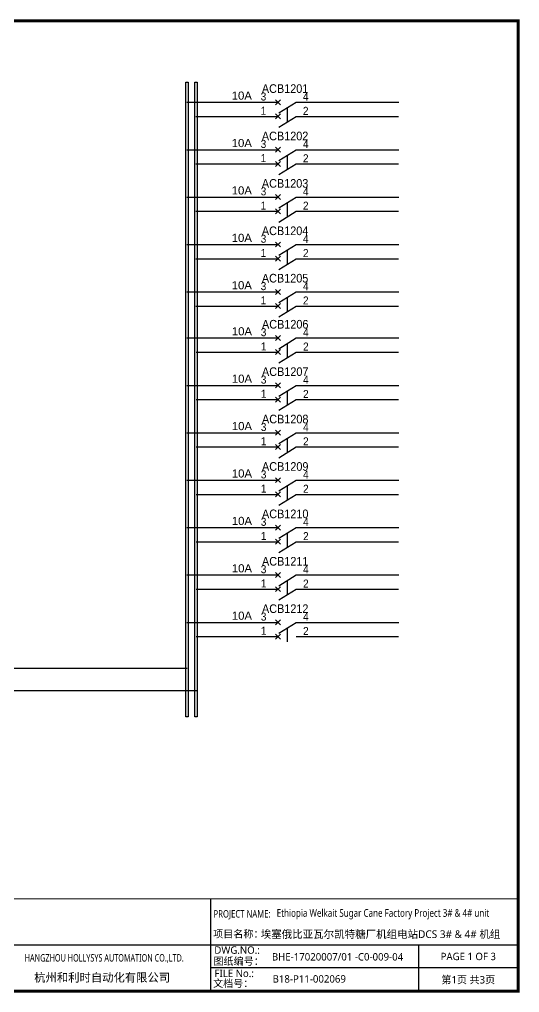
# Model space of a CAD drawing. Extents: x 81437 to 204847, y -54769 to -29444.
# Drawn here: x 98929 to 100555, y -50078 to -46917 of the extents above; entities that cross this region are included whole.
import ezdxf
from ezdxf.enums import TextEntityAlignment as Align
from ezdxf.lldxf.tags import DXFTag

# ---------------------------------------------------------------- set-up
doc = ezdxf.new("R2010")
doc.units = 0
doc.header["$LTSCALE"] = 100
doc.header["$MEASUREMENT"] = 0
doc.layers.add('t', color=1, linetype='Continuous')
doc.layers.add('空气开关', color=7, linetype='Continuous')
doc.styles.add('HZ', font='arial.ttf', dxfattribs={"width": 0.7})
doc.styles.get("Standard").update_dxf_attribs({"font": ''})
doc.styles.add('微软雅黑', font='')
doc.styles.get('Standard').set_extended_font_data('SimSun')
doc.styles.get('微软雅黑').set_extended_font_data('Microsoft YaHei')
tags = doc.linetypes.add('CENTER', pattern=[2, 1.25, -0.25, 0.25, -0.25]).pattern_tags.tags
tags[10:11] = [DXFTag(74, 4), DXFTag(75, 0), DXFTag(340, '0'), DXFTag(46, 1.0), DXFTag(50, 0.0), DXFTag(44, 0.0), DXFTag(45, 0.0)]
tags[8:9] = [DXFTag(74, 4), DXFTag(75, 0), DXFTag(340, '0'), DXFTag(46, 1.0), DXFTag(50, 0.0), DXFTag(44, 0.0), DXFTag(45, 0.0)]
tags[6:7] = [DXFTag(74, 4), DXFTag(75, 0), DXFTag(340, '0'), DXFTag(46, 1.0), DXFTag(50, 0.0), DXFTag(44, 0.0), DXFTag(45, 0.0)]
tags[4:5] = [DXFTag(74, 4), DXFTag(75, 0), DXFTag(340, '0'), DXFTag(46, 1.0), DXFTag(50, 0.0), DXFTag(44, 0.0), DXFTag(45, 0.0)]

# ---------------------------------------------------------------- blocks, each defined once
blk = doc.blocks.new('供电端子')
at = {"style": 'HZ', "width": 0.7}
blk.add_attdef('供电端子', (0, 0), '', height=17, dxfattribs=at)
blk = doc.blocks.new('图框')
at = {"color": 7}
for p, q in [((3109.5, -2910.4), (3109.5, -3210.4)), ((2209.5, -3060.4), (3109.5, -3060.4)), ((3109.5, -3060.4), (4109.5, -3060.4)), ((3785.6, -3060.4), (3785.6, -3210.4)), ((4109.5, -3135.4), (3109.5, -3135.4))]:
    blk.add_line(p, q, dxfattribs=at)
at = {"color": 7, "const_width": 3}
blk.add_lwpolyline([(4109.5, -2910.4), (-6.2, -2910.4)], dxfattribs=at)
at = {"layer": 't', "color": 7, "const_width": 9.62}
blk.add_lwpolyline([(4109.5, -3210.4), (4109.5, -58.9), (-6.2, -58.9), (-6.2, -3210.4)], close=True, dxfattribs=at)
at = {"color": 7, "linetype": 'CENTER', "style": '微软雅黑'}
for s, height, p in [('项目名称：', 24, (3118.2, -3036.9)), ('图纸编号：', 24, (3119.1, -3125.5)), ('杭州和利时自动化有限公司', 27, (2536.4, -3180)), ('文档号：', 24, (3117.9, -3197.6))]:
    blk.add_text(s, height=height, dxfattribs=at).set_placement(p)
at = {"color": 7, "style": '微软雅黑', "flags": 8}
for tag, p, height in [('DWG.NAME:', (1375.5, -2969.2), 25), ('DWG.NO.:', (3122, -3089.3), 24), ('图纸编号', (3309.2, -3111.3), 24), ('FILENO.:', (3122.5, -3165), 24), ('文档号', (3311.6, -3183), 24)]:
    blk.add_attdef(tag, p, '', height=height, dxfattribs=at)
at = {"color": 7, "style": '微软雅黑', "width": 0.8, "flags": 8}
for tag, p, height in [('PROJECTNAME:', (3119.3, -2971.7), 24), ('PROJECT_NAME', (3324.7, -2969.2), 25)]:
    blk.add_attdef(tag, p, '', height=height, dxfattribs=at)
at = {"color": 7, "style": '微软雅黑', "flags": 8}
for tag, height, width, p in [('RENLIU', 24, 0.7, (692, -3009.2)), ('SHUFENWANG', 24, 0.7, (879.6, -3009.2)), ('FANGHOU', 24, 0.7, (1063.6, -3009.2)), ('DANDANLI', 24, 0.7, (1243.9, -3009.2)), ('#10STATIONONTROLCABINETCOVER', 30, 0.6, (1771.7, -3076)), ('HANGZHOUHOLLYSYSAUTOMATIONCO.,LTD.', 24, 0.7, (2763.9, -3104.6))]:
    blk.add_attdef(tag, text='', height=height, dxfattribs=dict(at, width=width)).set_placement(p, align=Align.MIDDLE)
for tag, p in [('图纸名称:', (1371.6, -3024.8)), ('项目名称', (3272.9, -3045.6))]:
    blk.add_attdef(tag, text='', height=25, dxfattribs=at).set_placement(p, align=Align.BOTTOM_LEFT)
at = {"color": 7, "flags": 8}
blk.add_attdef('A', text='', height=23, dxfattribs=at).set_placement((53.7, -3033.7), align=Align.MIDDLE)
at = {"color": 7, "style": '微软雅黑', "flags": 8}
for tag, height, p in [('设计时间', 23, (207.7, -3033.7)), ('刘仁', 23, (692, -3061.1)), ('王姝芬', 23, (879.6, -3061.1)), ('侯方', 23, (1063.6, -3061.1)), ('李丹丹', 23, (1243.9, -3061.1)), ('PAGEXOFX', 24, (3947.6, -3097.9)), ('REV.', 24, (53.2, -3121.9)), ('DATE', 24, (202.7, -3121.9)), ('DESCRIPTION', 24, (445.6, -3121.9)), ('PREPARED', 24, (692, -3121.9)), ('CHECKED', 24, (879.6, -3121.9)), ('SIGNED', 24, (1063.6, -3121.9)), ('APPROVED', 24, (1243.9, -3121.9)), ('图纸名称', 30, (1771.7, -3153.6)), ('第几页共几页', 24, (3947.6, -3172.9))]:
    blk.add_attdef(tag, text='', height=height, dxfattribs=at).set_placement(p, align=Align.MIDDLE)

msp = doc.modelspace()

# ---------------------------------------------------------------- linework, layer by layer
at = {"color": 43}
for p, q in [((99472.7, -47186.2), (99769.4, -47186.2)), ((99828, -47186.2), (100161.7, -47186.2)), ((99472.7, -47340.2), (99769.4, -47340.2)), ((99828, -47340.2), (100161.7, -47340.2)), ((99472.7, -47494.2), (99769.4, -47494.2)), ((99828, -47494.2), (100161.7, -47494.2)), ((99472.7, -47648.2), (99769.4, -47648.2)), ((99828, -47648.2), (100161.7, -47648.2)), ((99472.7, -47802.2), (99769.4, -47802.2)), ((99828, -47802.2), (100161.7, -47802.2)), ((99473.1, -47951.8), (99769.8, -47951.8)), ((99828.3, -47951.8), (100162, -47951.8)), ((99473.1, -48105.8), (99769.8, -48105.8)), ((99828.3, -48105.8), (100162, -48105.8)), ((99473.1, -48259.8), (99769.8, -48259.8)), ((99828.3, -48259.8), (100162, -48259.8)), ((99473.1, -48413.8), (99769.8, -48413.8)), ((99828.3, -48413.8), (100162, -48413.8)), ((99473.1, -48567.8), (99769.8, -48567.8)), ((99828.3, -48567.8), (100162, -48567.8)), ((99473.1, -48721.8), (99769.8, -48721.8)), ((99828.3, -48721.8), (100162, -48721.8)), ((99473.1, -48875.8), (99769.8, -48875.8)), ((99828.3, -48875.8), (100162, -48875.8)), ((97857.3, -49024.4), (99474.4, -49024.4))]:
    msp.add_line(p, q, dxfattribs=at)
at = {"color": 6}
for p, q in [((99777.5, -47194.3), (99761.3, -47178.1)), ((99761.3, -47194.3), (99777.5, -47178.1)), ((99771.5, -47220.9), (99828, -47186.2)), ((99761.3, -47240.4), (99777.5, -47224.2)), ((99777.5, -47240.4), (99761.3, -47224.2)), ((99771.5, -47267.1), (99828, -47232.3)), ((99777.5, -47348.3), (99761.3, -47332.1)), ((99761.3, -47348.3), (99777.5, -47332.1)), ((99771.5, -47374.9), (99828, -47340.2)), ((99777.5, -47394.4), (99761.3, -47378.2)), ((99761.3, -47394.4), (99777.5, -47378.2)), ((99771.5, -47421.1), (99828, -47386.3)), ((99761.3, -47502.3), (99777.5, -47486.1)), ((99777.5, -47502.3), (99761.3, -47486.1)), ((99771.5, -47528.9), (99828, -47494.2)), ((99761.3, -47548.4), (99777.5, -47532.2)), ((99777.5, -47548.4), (99761.3, -47532.2)), ((99771.5, -47575.1), (99828, -47540.3)), ((99777.5, -47656.3), (99761.3, -47640.1)), ((99761.3, -47656.3), (99777.5, -47640.1)), ((99771.5, -47682.9), (99828, -47648.2)), ((99777.5, -47702.4), (99761.3, -47686.2)), ((99761.3, -47702.4), (99777.5, -47686.2)), ((99771.5, -47729.1), (99828, -47694.3)), ((99761.3, -47810.3), (99777.5, -47794.1)), ((99777.5, -47810.3), (99761.3, -47794.1)), ((99771.5, -47836.9), (99828, -47802.2)), ((99761.3, -47856.4), (99777.5, -47840.2)), ((99777.5, -47856.4), (99761.3, -47840.2)), ((99771.5, -47883.1), (99828, -47848.3)), ((99777.9, -47959.9), (99761.7, -47943.7)), ((99761.7, -47959.9), (99777.9, -47943.7)), ((99771.9, -47986.6), (99828.3, -47951.8)), ((99777.9, -48006), (99761.7, -47989.8)), ((99761.7, -48006), (99777.9, -47989.8)), ((99771.9, -48032.7), (99828.3, -47997.9)), ((99777.9, -48113.9), (99761.7, -48097.7)), ((99761.7, -48113.9), (99777.9, -48097.7)), ((99771.9, -48140.6), (99828.3, -48105.8)), ((99777.9, -48160), (99761.7, -48143.8)), ((99761.7, -48160), (99777.9, -48143.8)), ((99771.9, -48186.7), (99828.3, -48151.9)), ((99761.7, -48267.9), (99777.9, -48251.7)), ((99777.9, -48267.9), (99761.7, -48251.7)), ((99771.9, -48294.6), (99828.3, -48259.8)), ((99761.7, -48314), (99777.9, -48297.8)), ((99777.9, -48314), (99761.7, -48297.8)), ((99771.9, -48340.7), (99828.3, -48305.9)), ((99777.9, -48421.9), (99761.7, -48405.7)), ((99761.7, -48421.9), (99777.9, -48405.7)), ((99771.9, -48448.6), (99828.3, -48413.8)), ((99777.9, -48468), (99761.7, -48451.8)), ((99761.7, -48468), (99777.9, -48451.8)), ((99771.9, -48494.7), (99828.3, -48459.9)), ((99777.9, -48575.9), (99761.7, -48559.7)), ((99761.7, -48575.9), (99777.9, -48559.7)), ((99771.9, -48602.6), (99828.3, -48567.8)), ((99777.9, -48622), (99761.7, -48605.8)), ((99761.7, -48622), (99777.9, -48605.8)), ((99771.9, -48648.7), (99828.3, -48613.9)), ((99777.9, -48729.9), (99761.7, -48713.7)), ((99761.7, -48729.9), (99777.9, -48713.7)), ((99771.9, -48756.6), (99828.3, -48721.8)), ((99777.9, -48776), (99761.7, -48759.8)), ((99761.7, -48776), (99777.9, -48759.8)), ((99771.9, -48802.7), (99828.3, -48767.9)), ((99761.7, -48883.9), (99777.9, -48867.7)), ((99777.9, -48883.9), (99761.7, -48867.7)), ((99771.9, -48910.6), (99828.3, -48875.8)), ((99761.7, -48930), (99777.9, -48913.8)), ((99777.9, -48930), (99761.7, -48913.8))]:
    msp.add_line(p, q, dxfattribs=at)
at = {"color": 5}
for p, q in [((99502.4, -47232.3), (99769.4, -47232.3)), ((99828, -47232.3), (100161.1, -47232.3)), ((99502.4, -47386.3), (99769.4, -47386.3)), ((99828, -47386.3), (100161.1, -47386.3)), ((99502.4, -47540.3), (99769.4, -47540.3)), ((99828, -47540.3), (100161.1, -47540.3)), ((99502.4, -47694.3), (99769.4, -47694.3)), ((99828, -47694.3), (100161.1, -47694.3)), ((99502.4, -47848.3), (99769.4, -47848.3)), ((99828, -47848.3), (100161.1, -47848.3)), ((99502.8, -47997.9), (99769.8, -47997.9)), ((99828.3, -47997.9), (100161.4, -47997.9)), ((99502.8, -48151.9), (99769.8, -48151.9)), ((99828.3, -48151.9), (100161.4, -48151.9)), ((99502.8, -48305.9), (99769.8, -48305.9)), ((99828.3, -48305.9), (100161.4, -48305.9)), ((99502.8, -48459.9), (99769.8, -48459.9)), ((99828.3, -48459.9), (100161.4, -48459.9)), ((99502.8, -48613.9), (99769.8, -48613.9)), ((99828.3, -48613.9), (100161.4, -48613.9)), ((99502.8, -48767.9), (99769.8, -48767.9)), ((99828.3, -48767.9), (100161.4, -48767.9)), ((99502.8, -48921.9), (99769.8, -48921.9)), ((99828.3, -48921.9), (100161.4, -48921.9)), ((97812.8, -49097.1), (99504.1, -49097.1))]:
    msp.add_line(p, q, dxfattribs=at)
at = {"color": 43}
msp.add_lwpolyline([(99477.5, -47120.4), (99477.5, -49182.2), (99469.6, -49182.2), (99469.6, -47120.4)], close=True, dxfattribs=at)
at = {"color": 5}
msp.add_lwpolyline([(99506.6, -47120.4), (99506.6, -49182.2), (99498.8, -49182.2), (99498.8, -47120.4)], close=True, dxfattribs=at)
at = {"layer": '空气开关', "color": 6}
for p, q in [((99799.7, -47249.7), (99799.7, -47203.6)), ((99799.7, -47403.7), (99799.7, -47357.6)), ((99799.7, -47557.7), (99799.7, -47511.6)), ((99799.7, -47711.7), (99799.7, -47665.6)), ((99799.7, -47865.7), (99799.7, -47819.6)), ((99800.1, -48015.3), (99800.1, -47969.2)), ((99800.1, -48169.3), (99800.1, -48123.2)), ((99800.1, -48323.3), (99800.1, -48277.2)), ((99800.1, -48477.3), (99800.1, -48431.2)), ((99800.1, -48631.3), (99800.1, -48585.2)), ((99800.1, -48785.3), (99800.1, -48739.2)), ((99800.1, -48939.3), (99800.1, -48893.2))]:
    msp.add_line(p, q, dxfattribs=at)

# ---------------------------------------------------------------- block references
at = {"color": 1}
ref = msp.add_blockref('图框', (96440.3, -46863.1), dxfattribs=at)
ref.add_attrib('PROJECTNAME:', 'PROJECT NAME:', (99559.7, -49834.7), dxfattribs={"color": 7, "height": 24, "style": '微软雅黑', "width": 0.8})
ref.add_attrib('FILENO.:', 'FILE No.:', (99562.8, -50028), dxfattribs={"color": 7, "height": 24, "style": '微软雅黑'})
ref.add_attrib('DWG.NO.:', 'DWG.NO.:', (99562.4, -49952.3), dxfattribs={"color": 7, "height": 24, "style": '微软雅黑'})
ref.add_attrib('PAGEXOFX', 'PAGE 1 OF 3', dxfattribs={"color": 7, "height": 24, "style": '微软雅黑', "flags": 8}).set_placement((100387.9, -49961), align=Align.MIDDLE)
ref.add_attrib('PROJECT_NAME', 'Ethiopia Welkait Sugar Cane Factory Project 3# & 4# unit', (99765.1, -49832.2), dxfattribs={"color": 7, "height": 25, "style": '微软雅黑', "width": 0.8})
ref.add_attrib('项目名称', '埃塞俄比亚瓦尔凯特糖厂机组电站DCS 3# & 4# 机组', dxfattribs={"color": 7, "height": 25, "style": '微软雅黑'}).set_placement((99713.2, -49908.7), align=Align.BOTTOM_LEFT)
ref.add_attrib('HANGZHOUHOLLYSYSAUTOMATIONCO.,LTD.', 'HANGZHOU HOLLYSYS AUTOMATION CO.,LTD.', dxfattribs={"color": 7, "height": 24, "style": '微软雅黑', "width": 0.7}).set_placement((99204.3, -49967.6), align=Align.MIDDLE)
ref.add_attrib('文档号', 'B18-P11-002069', (99751.9, -50046), dxfattribs={"color": 7, "height": 24, "style": '微软雅黑', "flags": 8})
ref.add_attrib('图纸编号', 'BHE-17020007/01 -C0-009-04', (99749.5, -49974.3), dxfattribs={"color": 7, "height": 24, "style": '微软雅黑', "flags": 8})
ref.add_attrib('第几页共几页', '第1页 共3页', dxfattribs={"color": 7, "height": 24, "style": '微软雅黑', "flags": 8}).set_placement((100387.9, -50036), align=Align.MIDDLE)
ref = msp.add_blockref('供电端子', (99792.4, -47155.7), dxfattribs=dict(xscale=0.9349999999976717, yscale=0.9349999999976717))
ref.add_attrib('供电端子', 'ACB1201', dxfattribs={"height": 28.05, "style": 'HZ', "width": 0.9}).set_placement((99792.4, -47155.7), align=Align.CENTER)
ref = msp.add_blockref('供电端子', (99651.6, -47177.7), dxfattribs=dict(xscale=0.9349999999976717, yscale=0.9349999999976717))
ref.add_attrib('供电端子', '10A', dxfattribs={"height": 26.4, "style": 'HZ'}).set_placement((99651.6, -47177.7), align=Align.CENTER)
ref = msp.add_blockref('供电端子', (99792.4, -47309.7), dxfattribs=dict(xscale=0.9349999999976717, yscale=0.9349999999976717))
ref.add_attrib('供电端子', 'ACB1202', dxfattribs={"height": 28.05, "style": 'HZ', "width": 0.9}).set_placement((99792.4, -47309.7), align=Align.CENTER)
ref = msp.add_blockref('供电端子', (99651.6, -47331.7), dxfattribs=dict(xscale=0.9349999999976717, yscale=0.9349999999976717))
ref.add_attrib('供电端子', '10A', dxfattribs={"height": 26.4, "style": 'HZ'}).set_placement((99651.6, -47331.7), align=Align.CENTER)
ref = msp.add_blockref('供电端子', (99792.4, -47463.7), dxfattribs=dict(xscale=0.9349999999976717, yscale=0.9349999999976717))
ref.add_attrib('供电端子', 'ACB1203', dxfattribs={"height": 28.05, "style": 'HZ', "width": 0.9}).set_placement((99792.4, -47463.7), align=Align.CENTER)
ref = msp.add_blockref('供电端子', (99651.6, -47485.7), dxfattribs=dict(xscale=0.9349999999976717, yscale=0.9349999999976717))
ref.add_attrib('供电端子', '10A', dxfattribs={"height": 26.4, "style": 'HZ'}).set_placement((99651.6, -47485.7), align=Align.CENTER)
ref = msp.add_blockref('供电端子', (99792.4, -47617.7), dxfattribs=dict(xscale=0.9349999999976717, yscale=0.9349999999976717))
ref.add_attrib('供电端子', 'ACB1204', dxfattribs={"height": 28.05, "style": 'HZ', "width": 0.9}).set_placement((99792.4, -47617.7), align=Align.CENTER)
ref = msp.add_blockref('供电端子', (99651.6, -47639.7), dxfattribs=dict(xscale=0.9349999999976717, yscale=0.9349999999976717))
ref.add_attrib('供电端子', '10A', dxfattribs={"height": 26.4, "style": 'HZ'}).set_placement((99651.6, -47639.7), align=Align.CENTER)
ref = msp.add_blockref('供电端子', (99792.4, -47771.7), dxfattribs=dict(xscale=0.9349999999976717, yscale=0.9349999999976717))
ref.add_attrib('供电端子', 'ACB1205', dxfattribs={"height": 28.05, "style": 'HZ', "width": 0.9}).set_placement((99792.4, -47771.7), align=Align.CENTER)
ref = msp.add_blockref('供电端子', (99651.6, -47793.7), dxfattribs=dict(xscale=0.9349999999976717, yscale=0.9349999999976717))
ref.add_attrib('供电端子', '10A', dxfattribs={"height": 26.4, "style": 'HZ'}).set_placement((99651.6, -47793.7), align=Align.CENTER)
ref = msp.add_blockref('供电端子', (99652, -47943.3), dxfattribs=dict(xscale=0.9349999999976717, yscale=0.9349999999976717))
ref.add_attrib('供电端子', '10A', dxfattribs={"height": 26.4, "style": 'HZ'}).set_placement((99652, -47943.3), align=Align.CENTER)
ref = msp.add_blockref('供电端子', (99792.8, -47921.3), dxfattribs=dict(xscale=0.9349999999976717, yscale=0.9349999999976717))
ref.add_attrib('供电端子', 'ACB1206', dxfattribs={"height": 28.05, "style": 'HZ', "width": 0.9}).set_placement((99792.8, -47921.3), align=Align.CENTER)
ref = msp.add_blockref('供电端子', (99792.8, -48075.3), dxfattribs=dict(xscale=0.9349999999976717, yscale=0.9349999999976717))
ref.add_attrib('供电端子', 'ACB1207', dxfattribs={"height": 28.05, "style": 'HZ', "width": 0.9}).set_placement((99792.8, -48075.3), align=Align.CENTER)
ref = msp.add_blockref('供电端子', (99652, -48097.3), dxfattribs=dict(xscale=0.9349999999976717, yscale=0.9349999999976717))
ref.add_attrib('供电端子', '10A', dxfattribs={"height": 26.4, "style": 'HZ'}).set_placement((99652, -48097.3), align=Align.CENTER)
ref = msp.add_blockref('供电端子', (99792.8, -48229.3), dxfattribs=dict(xscale=0.9349999999976717, yscale=0.9349999999976717))
ref.add_attrib('供电端子', 'ACB1208', dxfattribs={"height": 28.05, "style": 'HZ', "width": 0.9}).set_placement((99792.8, -48229.3), align=Align.CENTER)
ref = msp.add_blockref('供电端子', (99652, -48251.3), dxfattribs=dict(xscale=0.9349999999976717, yscale=0.9349999999976717))
ref.add_attrib('供电端子', '10A', dxfattribs={"height": 26.4, "style": 'HZ'}).set_placement((99652, -48251.3), align=Align.CENTER)
ref = msp.add_blockref('供电端子', (99792.8, -48383.3), dxfattribs=dict(xscale=0.9349999999976717, yscale=0.9349999999976717))
ref.add_attrib('供电端子', 'ACB1209', dxfattribs={"height": 28.05, "style": 'HZ', "width": 0.9}).set_placement((99792.8, -48383.3), align=Align.CENTER)
ref = msp.add_blockref('供电端子', (99652, -48405.3), dxfattribs=dict(xscale=0.9349999999976717, yscale=0.9349999999976717))
ref.add_attrib('供电端子', '10A', dxfattribs={"height": 26.4, "style": 'HZ'}).set_placement((99652, -48405.3), align=Align.CENTER)
ref = msp.add_blockref('供电端子', (99792.8, -48537.3), dxfattribs=dict(xscale=0.9349999999976717, yscale=0.9349999999976717))
ref.add_attrib('供电端子', 'ACB1210', dxfattribs={"height": 28.05, "style": 'HZ', "width": 0.9}).set_placement((99792.8, -48537.3), align=Align.CENTER)
ref = msp.add_blockref('供电端子', (99652, -48559.3), dxfattribs=dict(xscale=0.9349999999976717, yscale=0.9349999999976717))
ref.add_attrib('供电端子', '10A', dxfattribs={"height": 26.4, "style": 'HZ'}).set_placement((99652, -48559.3), align=Align.CENTER)
ref = msp.add_blockref('供电端子', (99792.8, -48691.3), dxfattribs=dict(xscale=0.9349999999976717, yscale=0.9349999999976717))
ref.add_attrib('供电端子', 'ACB1211', dxfattribs={"height": 28.05, "style": 'HZ', "width": 0.9}).set_placement((99792.8, -48691.3), align=Align.CENTER)
ref = msp.add_blockref('供电端子', (99652, -48713.3), dxfattribs=dict(xscale=0.9349999999976717, yscale=0.9349999999976717))
ref.add_attrib('供电端子', '10A', dxfattribs={"height": 26.4, "style": 'HZ'}).set_placement((99652, -48713.3), align=Align.CENTER)
ref = msp.add_blockref('供电端子', (99792.8, -48845.3), dxfattribs=dict(xscale=0.9349999999976717, yscale=0.9349999999976717))
ref.add_attrib('供电端子', 'ACB1212', dxfattribs={"height": 28.05, "style": 'HZ', "width": 0.9}).set_placement((99792.8, -48845.3), align=Align.CENTER)
ref = msp.add_blockref('供电端子', (99652, -48867.3), dxfattribs=dict(xscale=0.9349999999976717, yscale=0.9349999999976717))
ref.add_attrib('供电端子', '10A', dxfattribs={"height": 26.4, "style": 'HZ'}).set_placement((99652, -48867.3), align=Align.CENTER)

# ---------------------------------------------------------------- texts
at = {"layer": '空气开关', "style": 'HZ', "width": 0.9}
for s, p in [('3', (99713, -47180.5)), ('4', (99850.4, -47180.9)), ('1', (99713, -47226.6)), ('2', (99850.4, -47227)), ('3', (99713, -47334.5)), ('4', (99850.4, -47334.9)), ('1', (99713, -47380.6)), ('2', (99850.4, -47381)), ('3', (99713, -47488.5)), ('4', (99850.4, -47488.9)), ('1', (99713, -47534.6)), ('2', (99850.4, -47535)), ('3', (99713, -47642.5)), ('4', (99850.4, -47642.9)), ('1', (99713, -47688.6)), ('2', (99850.4, -47689)), ('3', (99713, -47796.5)), ('4', (99850.4, -47796.9)), ('1', (99713, -47842.6)), ('2', (99850.4, -47843)), ('3', (99713.4, -47946.1)), ('4', (99850.8, -47946.6)), ('1', (99713.4, -47992.2)), ('2', (99850.8, -47992.7)), ('3', (99713.4, -48100.1)), ('4', (99850.8, -48100.6)), ('1', (99713.4, -48146.2)), ('2', (99850.8, -48146.7)), ('3', (99713.4, -48254.1)), ('4', (99850.8, -48254.6)), ('1', (99713.4, -48300.2)), ('2', (99850.8, -48300.7)), ('3', (99713.4, -48408.1)), ('4', (99850.8, -48408.6)), ('1', (99713.4, -48454.2)), ('2', (99850.8, -48454.7)), ('3', (99713.4, -48562.1)), ('4', (99850.8, -48562.6)), ('1', (99713.4, -48608.2)), ('2', (99850.8, -48608.7)), ('3', (99713.4, -48716.1)), ('4', (99850.8, -48716.6)), ('1', (99713.4, -48762.2)), ('2', (99850.8, -48762.7)), ('3', (99713.4, -48870.1)), ('4', (99850.8, -48870.6)), ('1', (99713.4, -48916.2)), ('2', (99850.8, -48916.7))]:
    msp.add_text(s, height=26, dxfattribs=at).set_placement(p)

doc.saveas('drawing.dxf')
